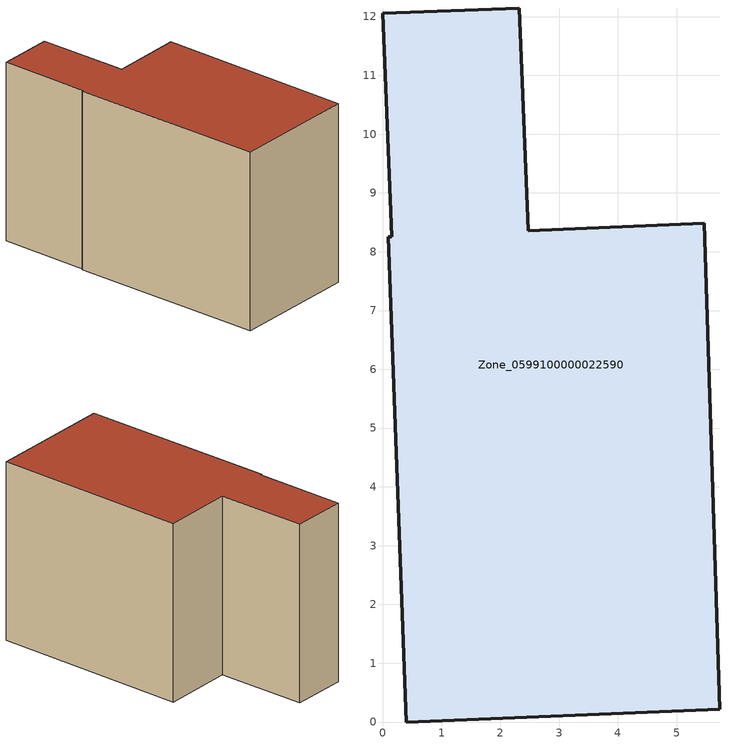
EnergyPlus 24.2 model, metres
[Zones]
Zone_0599100000022590
 floor ground (C_G): 5.73,0.22 0.4,0 0.09,8.25 0.15,8.25 0,12.05 2.32,12.15 2.47,8.35 5.47,8.48 z0
 wall outside (C_F): 2.47,8.35 2.32,12.15 0,12.05 0.15,8.25 0.09,8.25 0.4,0 5.73,0.22 5.47,8.48 2.47,8.35 z0:7.62
 roof outside (C_R): 5.73,0.22 5.47,8.48 2.47,8.35 2.32,12.15 0,12.05 0.15,8.25 0.09,8.25 0.4,0 z7.62
[BUILDING]
Pand.0599100000022590: North Axis=0; Terrain=City; Loads Convergence Tolerance Value=0.04; Temperature Convergence Tolerance Value=0.4; Solar Distribution=FullExterior; Maximum Number of Warmup Days=25; Minimum Number of Warmup Days=1
[Site:Location]
Rotterdam.The.Hague.AP_ZH_NLD Design_Conditions: Latitude=51.96; Longitude=4.45; Time Zone=1; Elevation=-4.5
[SITE:GROUNDTEMPERATURE:BUILDINGSURFACE]
18, 18, 18, 18, 18, 18, 18, 18, 18, 18, 18, 18
[MATERIAL] Thermal Absorptance=0.9; Solar Absorptance=0.7; Visible Absorptance=0.7
Name | Roughness | Thickness | Conductivity | Density | Specific Heat
G.TI.1946 | MediumSmooth | 0.15 | 1 | 540 | 1210
F.TI.1946 | Rough | 0.3 | 0.857143 | 1920 | 840
R.TI.1946 | MediumRough | 0.2 | 0.1 | 1500 | 1000
[CONSTRUCTION]
C_G: G.TI.1946
C_F: F.TI.1946
C_R: R.TI.1946
[ZONE]
Zone_0599100000022590: Type=1; Multiplier=1; Ceiling Height=Autocalculate; Volume=Autocalculate; Floor Area=autocalculate; Part of Total Floor Area=Yes
[ZONEINFILTRATION:DESIGNFLOWRATE]
Infil_Zone_0599100000022590: Zone or ZoneList or Space or SpaceList=Zone_0599100000022590; Schedule=AlwaysOn; Design Flow Rate Calculation Method=Flow/Area; Flow Rate per Floor Area=0.003; Constant Term Coefficient=1; Temperature Term Coefficient=0; Velocity Term Coefficient=0; Velocity Squared Term Coefficient=0
[HVACTEMPLATE:ZONE:IDEALLOADSAIRSYSTEM]
Zone_0599100000022590: Maximum Heating Supply Air Temperature=50; Minimum Cooling Supply Air Temperature=13; Maximum Heating Supply Air Humidity Ratio=0.0156; Minimum Cooling Supply Air Humidity Ratio=0.0077; Heating Limit=NoLimit; Cooling Limit=NoLimit; Dehumidification Control Type=ConstantSensibleHeatRatio; Cooling Sensible Heat Ratio=0.7; Dehumidification Setpoint=60; Humidification Control Type=None; Humidification Setpoint=30; Outdoor Air Method=None; Outdoor Air Flow Rate per Person=0.00944; Outdoor Air Flow Rate per Zone Floor Area=0; Outdoor Air Flow Rate per Zone=0; Demand Controlled Ventilation Type=None; Outdoor Air Economizer Type=NoEconomizer; Heat Recovery Type=None; Sensible Heat Recovery Effectiveness=0.7; Latent Heat Recovery Effectiveness=0.65
[ZONECONTROL:THERMOSTAT]
ThermostatControl_Zone_0599100000022590: Zone or ZoneList=Zone_0599100000022590; Control Type Schedule=DualSetpointControlType; Control 1=Thermostat_Zone_0599100000022590; Temperature Difference Between Cutout And Setpoint=0
[THERMOSTATSETPOINT:DUALSETPOINT]
Thermostat_Zone_0599100000022590: Heating Setpoint Temperature Schedule=HeatingSetpoint_Zone_0599100000022590; Cooling Setpoint Temperature Schedule=CoolingSetpoint_Zone_0599100000022590
[SCHEDULE:COMPACT]
HeatingSetpoint_Zone_0599100000022590: Through: 12/31, For: AllDays, Until: 24:00, 21
CoolingSetpoint_Zone_0599100000022590: Through: 12/31, For: AllDays, Until: 24:00, 24
DualSetpointControlType: Through: 12/31, For: AllDays, Until: 24:00, 4
AlwaysOn: Through: 12/31, For: AllDays, Until: 24:00, 1
